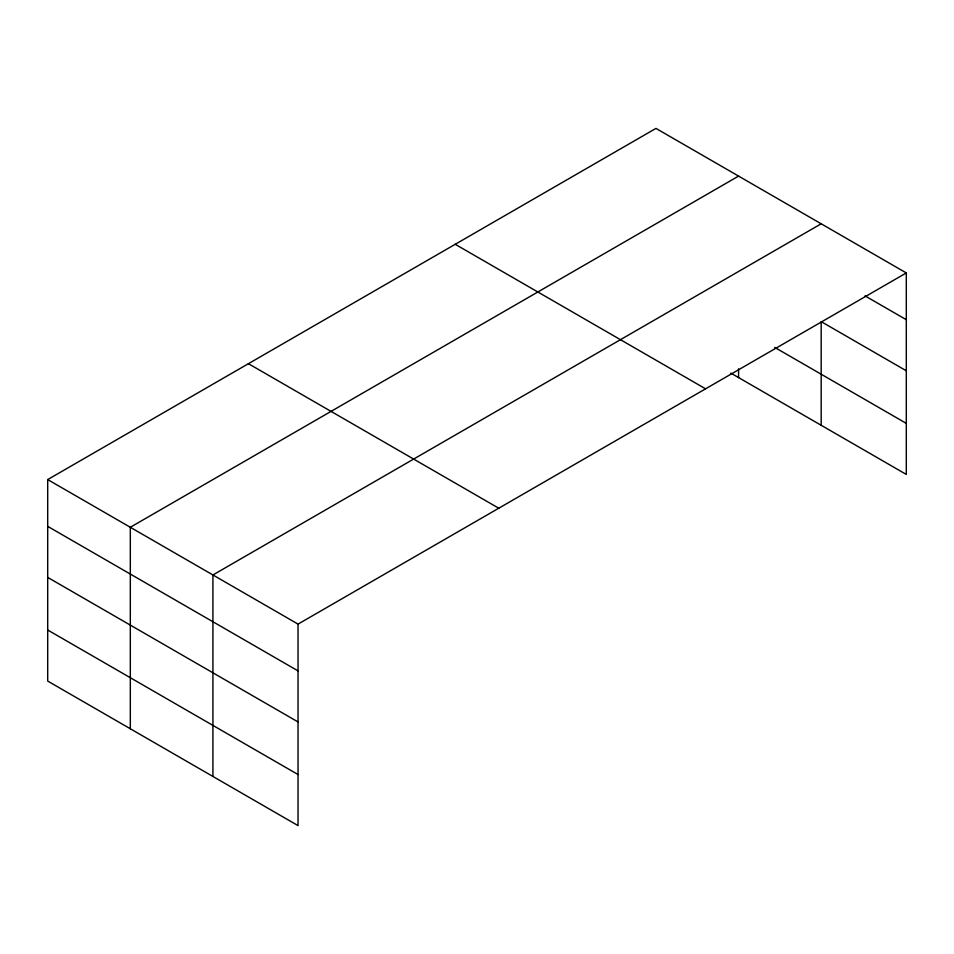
<?xml version="1.0" encoding="UTF-8"?>
<svg xmlns="http://www.w3.org/2000/svg" width="954" height="954" viewBox="0 0 954 954"><rect width="100%" height="100%" fill="white"/><g stroke="black" fill="none" stroke-linecap="round" stroke-linejoin="round"><path stroke-width="1.43" d="M730.824 373.109L906.3 474.424L906.3 272.939L655.958 128.396L47.7 479.576L47.7 681.061L298.042 825.604L298.042 624.107L47.7 479.576M738.575 176.096L130.316 527.276L130.316 728.761M821.179 223.796L212.921 574.964L212.921 776.461M298.042 624.107L906.3 272.939M865.028 295.883L906.3 319.709M906.3 370.772L821.179 321.629L821.179 425.281M774.72 347.399L906.3 423.373M455.237 244.296L705.578 388.827M248.422 363.689L498.763 508.22M47.7 526.358L298.042 670.889M47.7 577.408L298.042 721.939M47.7 630.01L298.042 774.541M738.575 368.828L738.575 377.581"/></g></svg>
